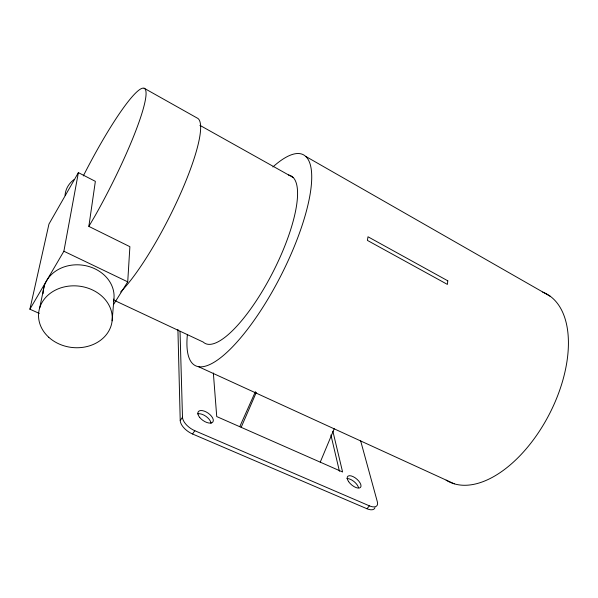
<?xml version="1.0" encoding="UTF-8"?>
<svg xmlns="http://www.w3.org/2000/svg" width="598" height="598" viewBox="0 0 598 598"><rect width="100%" height="100%" fill="white"/><g stroke="black" fill="none" stroke-linecap="round" stroke-linejoin="round"><path stroke-width="0.9" d="M113.508 304.584L127.725 281.852L129.886 246.682L88.848 226.403L95.359 181.344L78.383 172.628L48.954 224.071L29.9 309.196L39.266 313.412M112.118 320.812L113.934 299.022M29.9 309.196L63.881 251.242L78.383 172.628M39.707 307.821L44.207 286.143M320.244 462.157L334.222 428.706M241.166 427.331L256.295 392.423M239.791 426.606L255.413 391.66M88.848 226.403L94.701 216.454A104.971 14.606 -63 0 0 145.703 90.32A104.971 14.606 -63 0 0 83.309 175.932M374.998 507.702A12.805 5.973 40.8 0 1 366.97 508.749L192.511 433.976A13.619 7.027 34.8 0 1 180.222 420.514L182.495 417.255L180.035 331.329M192.511 433.976L194.821 430.717A13.642 6.989 34.8 0 1 182.495 417.255M366.97 508.749L369.385 505.841A12.82 5.935 40.7 0 0 377.331 501.767L360.557 440.524M194.821 430.717L369.385 505.841M198.476 366.679L454.263 483.812M114.838 300.6L203.253 342.086A94.14 27.874 -62.9 0 0 273.077 271.851A94.14 27.874 -62.9 0 0 288.468 174.997M63.881 251.242L127.725 281.852M199.881 125.318L293.304 177.606M144.088 88.198L197.138 118.015A102.684 20.04 -63 0 1 181.022 192.504A102.684 20.04 -63 0 1 120.661 291.974M305.728 156.407L550.489 296.436M332.877 431.27L342.594 471.994L216.73 416.567L213.351 373.01M330.911 434.97L339.432 471.261M177.92 329.438L180.222 420.514M272.867 166.977A118.479 35.162 -62.9 0 1 308.979 200.263A118.479 35.162 -62.9 0 1 236.322 342.796A118.479 35.162 -62.9 0 1 187.376 334.693M542.685 292.108A105.846 58.597 -62.6 0 1 549.562 413.741A105.846 58.597 -62.6 0 1 446.13 480.164M65.047 195.292A26.133 23.232 13 0 1 74.032 179.594M43.056 293.693A35.596 30.117 7.4 0 1 81.672 265.056A35.596 30.117 7.4 0 1 113.545 301.504M197.684 413.846A8.895 4.5 35 0 1 205.996 416.38A8.895 4.5 35 0 1 211.049 423.339M346.915 478.609A8.424 3.917 40.1 0 1 353.784 481.375A8.424 3.917 40.1 0 1 358.546 487.706M447.79 280.813L447.401 284.409L367.389 240.396L368.002 236.778L447.79 280.813M48.752 337.265A36.941 30.879 6.5 0 0 110.787 326.672A36.941 30.879 6.5 0 0 66.655 286.435A36.941 30.879 6.5 0 0 48.752 337.265M199.687 417.411A8.91 4.478 35 0 0 212.866 421.949A8.91 4.478 35 0 0 204.187 411.095A8.91 4.478 35 0 0 199.687 417.411M348.649 481.682A8.439 3.894 40.1 0 0 360.527 487.37A8.439 3.894 40.1 0 0 353.141 476.643A8.439 3.894 40.1 0 0 348.649 481.682"/></g></svg>
